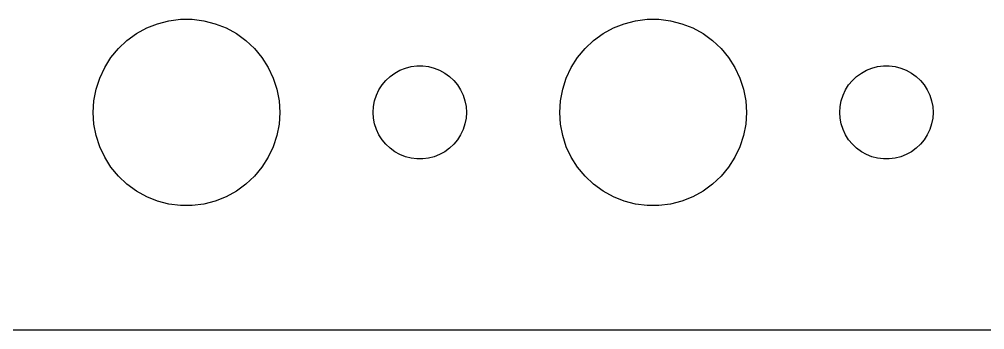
# Model space of a CAD drawing. Header units: metres. Extents: x -67 to 67, y -29 to 29.
# Drawn here: x -35.37 to -4.34, y -29.49 to -19.51 of the extents above; entities that cross this region are included whole.
import ezdxf

# ---------------------------------------------------------------- set-up
doc = ezdxf.new("R2010")
doc.units = ezdxf.units.M

msp = doc.modelspace()

# ---------------------------------------------------------------- linework, layer by layer
for p, q in [((-30.5621, -19.5531), (-30.1884, -19.5059)), ((-30.1884, -19.5059), (-29.8116, -19.5059)), ((-29.8116, -19.5059), (-29.4379, -19.5531)), ((-15.5621, -19.5531), (-15.1884, -19.5059)), ((-15.1884, -19.5059), (-14.8116, -19.5059)), ((-14.8116, -19.5059), (-14.4379, -19.5531)), ((-31.6075, -19.967), (-31.2773, -19.7855)), ((-31.2773, -19.7855), (-30.927, -19.6468)), ((-30.927, -19.6468), (-30.5621, -19.5531)), ((-29.4379, -19.5531), (-29.0729, -19.6468)), ((-29.0729, -19.6468), (-28.7227, -19.7855)), ((-28.7227, -19.7855), (-28.3925, -19.967)), ((-16.6075, -19.967), (-16.2773, -19.7855)), ((-16.2773, -19.7855), (-15.927, -19.6468)), ((-15.927, -19.6468), (-15.5621, -19.5531)), ((-14.4379, -19.5531), (-14.0729, -19.6468)), ((-14.0729, -19.6468), (-13.7227, -19.7855)), ((-13.7227, -19.7855), (-13.3925, -19.967)), ((-31.9123, -20.1884), (-31.6075, -19.967)), ((-28.3925, -19.967), (-28.0877, -20.1884)), ((-16.9123, -20.1884), (-16.6075, -19.967)), ((-13.3925, -19.967), (-13.0877, -20.1884)), ((-32.427, -20.7366), (-32.1869, -20.4464)), ((-32.1869, -20.4464), (-31.9123, -20.1884)), ((-28.0877, -20.1884), (-27.8131, -20.4464)), ((-27.8131, -20.4464), (-27.5729, -20.7366)), ((-17.427, -20.7366), (-17.1869, -20.4464)), ((-17.1869, -20.4464), (-16.9123, -20.1884)), ((-13.0877, -20.1884), (-12.8131, -20.4464)), ((-12.8131, -20.4464), (-12.5729, -20.7366)), ((-32.6289, -21.0547), (-32.427, -20.7366)), ((-27.5729, -20.7366), (-27.3711, -21.0547)), ((-17.6289, -21.0547), (-17.427, -20.7366)), ((-12.5729, -20.7366), (-12.3711, -21.0547)), ((-32.7893, -21.3956), (-32.6289, -21.0547)), ((-27.3711, -21.0547), (-27.2107, -21.3956)), ((-23.1387, -21.1427), (-22.9635, -21.0734)), ((-22.9635, -21.0734), (-22.7811, -21.0266)), ((-22.7811, -21.0266), (-22.5942, -21.003)), ((-22.5942, -21.003), (-22.4058, -21.003)), ((-22.4058, -21.003), (-22.2189, -21.0266)), ((-22.2189, -21.0266), (-22.0365, -21.0734)), ((-22.0365, -21.0734), (-21.8613, -21.1427)), ((-17.7893, -21.3956), (-17.6289, -21.0547)), ((-12.3711, -21.0547), (-12.2107, -21.3956)), ((-8.13866, -21.1427), (-7.96352, -21.0734)), ((-7.96352, -21.0734), (-7.78107, -21.0266)), ((-7.78107, -21.0266), (-7.59418, -21.003)), ((-7.59418, -21.003), (-7.40581, -21.003)), ((-7.40581, -21.003), (-7.21892, -21.0266)), ((-7.21892, -21.0266), (-7.03647, -21.0734)), ((-7.03647, -21.0734), (-6.86133, -21.1427)), ((-32.9057, -21.7539), (-32.7893, -21.3956)), ((-27.2107, -21.3956), (-27.0942, -21.7539)), ((-23.5934, -21.4732), (-23.4561, -21.3442)), ((-23.4561, -21.3442), (-23.3037, -21.2335)), ((-23.3037, -21.2335), (-23.1387, -21.1427)), ((-21.8613, -21.1427), (-21.6963, -21.2335)), ((-21.6963, -21.2335), (-21.5439, -21.3442)), ((-21.5439, -21.3442), (-21.4065, -21.4732)), ((-17.9057, -21.7539), (-17.7893, -21.3956)), ((-12.2107, -21.3956), (-12.0942, -21.7539)), ((-8.59344, -21.4732), (-8.45613, -21.3442)), ((-8.45613, -21.3442), (-8.30373, -21.2335)), ((-8.30373, -21.2335), (-8.13866, -21.1427)), ((-6.86133, -21.1427), (-6.69626, -21.2335)), ((-6.69626, -21.2335), (-6.54385, -21.3442)), ((-6.54385, -21.3442), (-6.40654, -21.4732)), ((-23.8145, -21.7774), (-23.7135, -21.6183)), ((-23.7135, -21.6183), (-23.5934, -21.4732)), ((-21.4065, -21.4732), (-21.2865, -21.6183)), ((-21.2865, -21.6183), (-21.1855, -21.7774)), ((-8.81445, -21.7774), (-8.71352, -21.6183)), ((-8.71352, -21.6183), (-8.59344, -21.4732)), ((-6.40654, -21.4732), (-6.28647, -21.6183)), ((-6.28647, -21.6183), (-6.18553, -21.7774)), ((-32.9763, -22.124), (-32.9057, -21.7539)), ((-27.0942, -21.7539), (-27.0237, -22.124)), ((-23.9529, -22.127), (-23.8947, -21.9478)), ((-23.8947, -21.9478), (-23.8145, -21.7774)), ((-21.1855, -21.7774), (-21.1053, -21.9478)), ((-21.1053, -21.9478), (-21.0471, -22.127)), ((-17.9763, -22.124), (-17.9057, -21.7539)), ((-12.0942, -21.7539), (-12.0237, -22.124)), ((-8.95287, -22.127), (-8.89465, -21.9478)), ((-8.89465, -21.9478), (-8.81445, -21.7774)), ((-6.18553, -21.7774), (-6.10533, -21.9478)), ((-6.10533, -21.9478), (-6.04712, -22.127)), ((-33, -22.5), (-32.9763, -22.124)), ((-27.0237, -22.124), (-27, -22.5)), ((-24, -22.5), (-23.9882, -22.312)), ((-23.9882, -22.312), (-23.9529, -22.127)), ((-21.0471, -22.127), (-21.0118, -22.312)), ((-21.0118, -22.312), (-21, -22.5)), ((-18, -22.5), (-17.9763, -22.124)), ((-12.0237, -22.124), (-12, -22.5)), ((-9, -22.5), (-8.98816, -22.312)), ((-8.98816, -22.312), (-8.95287, -22.127)), ((-6.04712, -22.127), (-6.01183, -22.312)), ((-6.01183, -22.312), (-6, -22.5)), ((-32.9763, -22.876), (-33, -22.5)), ((-27, -22.5), (-27.0237, -22.876)), ((-23.9882, -22.688), (-24, -22.5)), ((-21, -22.5), (-21.0118, -22.688)), ((-17.9763, -22.876), (-18, -22.5)), ((-12, -22.5), (-12.0237, -22.876)), ((-8.98816, -22.688), (-9, -22.5)), ((-6, -22.5), (-6.01183, -22.688)), ((-32.9057, -23.2461), (-32.9763, -22.876)), ((-27.0237, -22.876), (-27.0942, -23.2461)), ((-23.9529, -22.873), (-23.9882, -22.688)), ((-23.8947, -23.0522), (-23.9529, -22.873)), ((-21.0471, -22.873), (-21.1053, -23.0522)), ((-21.0118, -22.688), (-21.0471, -22.873)), ((-17.9057, -23.2461), (-17.9763, -22.876)), ((-12.0237, -22.876), (-12.0942, -23.2461)), ((-8.95287, -22.873), (-8.98816, -22.688)), ((-8.89465, -23.0522), (-8.95287, -22.873)), ((-6.04712, -22.873), (-6.10533, -23.0522)), ((-6.01183, -22.688), (-6.04712, -22.873)), ((-32.7893, -23.6044), (-32.9057, -23.2461)), ((-27.0942, -23.2461), (-27.2107, -23.6044)), ((-23.8145, -23.2226), (-23.8947, -23.0522)), ((-23.7135, -23.3817), (-23.8145, -23.2226)), ((-21.1855, -23.2226), (-21.2865, -23.3817)), ((-21.1053, -23.0522), (-21.1855, -23.2226)), ((-17.7893, -23.6044), (-17.9057, -23.2461)), ((-12.0942, -23.2461), (-12.2107, -23.6044)), ((-8.81445, -23.2226), (-8.89465, -23.0522)), ((-8.71352, -23.3817), (-8.81445, -23.2226)), ((-6.18553, -23.2226), (-6.28647, -23.3817)), ((-6.10533, -23.0522), (-6.18553, -23.2226)), ((-23.5934, -23.5268), (-23.7135, -23.3817)), ((-23.4561, -23.6558), (-23.5934, -23.5268)), ((-21.4065, -23.5268), (-21.5439, -23.6558)), ((-21.2865, -23.3817), (-21.4065, -23.5268)), ((-8.59344, -23.5268), (-8.71352, -23.3817)), ((-8.45613, -23.6558), (-8.59344, -23.5268)), ((-6.40654, -23.5268), (-6.54385, -23.6558)), ((-6.28647, -23.3817), (-6.40654, -23.5268)), ((-32.6289, -23.9453), (-32.7893, -23.6044)), ((-27.2107, -23.6044), (-27.3711, -23.9453)), ((-23.3037, -23.7665), (-23.4561, -23.6558)), ((-23.1387, -23.8572), (-23.3037, -23.7665)), ((-22.9635, -23.9266), (-23.1387, -23.8572)), ((-21.8613, -23.8572), (-22.0365, -23.9266)), ((-21.6963, -23.7665), (-21.8613, -23.8572)), ((-21.5439, -23.6558), (-21.6963, -23.7665)), ((-17.6289, -23.9453), (-17.7893, -23.6044)), ((-12.2107, -23.6044), (-12.3711, -23.9453)), ((-8.30373, -23.7665), (-8.45613, -23.6558)), ((-8.13866, -23.8572), (-8.30373, -23.7665)), ((-7.96352, -23.9266), (-8.13866, -23.8572)), ((-6.86133, -23.8572), (-7.03647, -23.9266)), ((-6.69626, -23.7665), (-6.86133, -23.8572)), ((-6.54385, -23.6558), (-6.69626, -23.7665)), ((-32.427, -24.2634), (-32.6289, -23.9453)), ((-27.3711, -23.9453), (-27.5729, -24.2634)), ((-22.7811, -23.9734), (-22.9635, -23.9266)), ((-22.5942, -23.997), (-22.7811, -23.9734)), ((-22.4058, -23.997), (-22.5942, -23.997)), ((-22.2189, -23.9734), (-22.4058, -23.997)), ((-22.0365, -23.9266), (-22.2189, -23.9734)), ((-17.427, -24.2634), (-17.6289, -23.9453)), ((-12.3711, -23.9453), (-12.5729, -24.2634)), ((-7.78107, -23.9734), (-7.96352, -23.9266)), ((-7.59418, -23.997), (-7.78107, -23.9734)), ((-7.40581, -23.997), (-7.59418, -23.997)), ((-7.21892, -23.9734), (-7.40581, -23.997)), ((-7.03647, -23.9266), (-7.21892, -23.9734)), ((-32.1869, -24.5536), (-32.427, -24.2634)), ((-27.5729, -24.2634), (-27.8131, -24.5536)), ((-17.1869, -24.5536), (-17.427, -24.2634)), ((-12.5729, -24.2634), (-12.8131, -24.5536)), ((-31.9123, -24.8115), (-32.1869, -24.5536)), ((-31.6075, -25.033), (-31.9123, -24.8115)), ((-28.0877, -24.8115), (-28.3925, -25.033)), ((-27.8131, -24.5536), (-28.0877, -24.8115)), ((-16.9123, -24.8115), (-17.1869, -24.5536)), ((-16.6075, -25.033), (-16.9123, -24.8115)), ((-13.0877, -24.8115), (-13.3925, -25.033)), ((-12.8131, -24.5536), (-13.0877, -24.8115)), ((-31.2773, -25.2145), (-31.6075, -25.033)), ((-28.3925, -25.033), (-28.7227, -25.2145)), ((-16.2773, -25.2145), (-16.6075, -25.033)), ((-13.3925, -25.033), (-13.7227, -25.2145)), ((-30.927, -25.3532), (-31.2773, -25.2145)), ((-30.5621, -25.4469), (-30.927, -25.3532)), ((-30.1884, -25.4941), (-30.5621, -25.4469)), ((-29.4379, -25.4469), (-29.8116, -25.4941)), ((-29.0729, -25.3532), (-29.4379, -25.4469)), ((-28.7227, -25.2145), (-29.0729, -25.3532)), ((-15.927, -25.3532), (-16.2773, -25.2145)), ((-15.5621, -25.4469), (-15.927, -25.3532)), ((-15.1884, -25.4941), (-15.5621, -25.4469)), ((-14.4379, -25.4469), (-14.8116, -25.4941)), ((-14.0729, -25.3532), (-14.4379, -25.4469)), ((-13.7227, -25.2145), (-14.0729, -25.3532)), ((-29.8116, -25.4941), (-30.1884, -25.4941)), ((-14.8116, -25.4941), (-15.1884, -25.4941)), ((-62.3139, -29.4901), (62.3139, -29.4901))]:
    msp.add_line(p, q)

doc.saveas('drawing.dxf')
